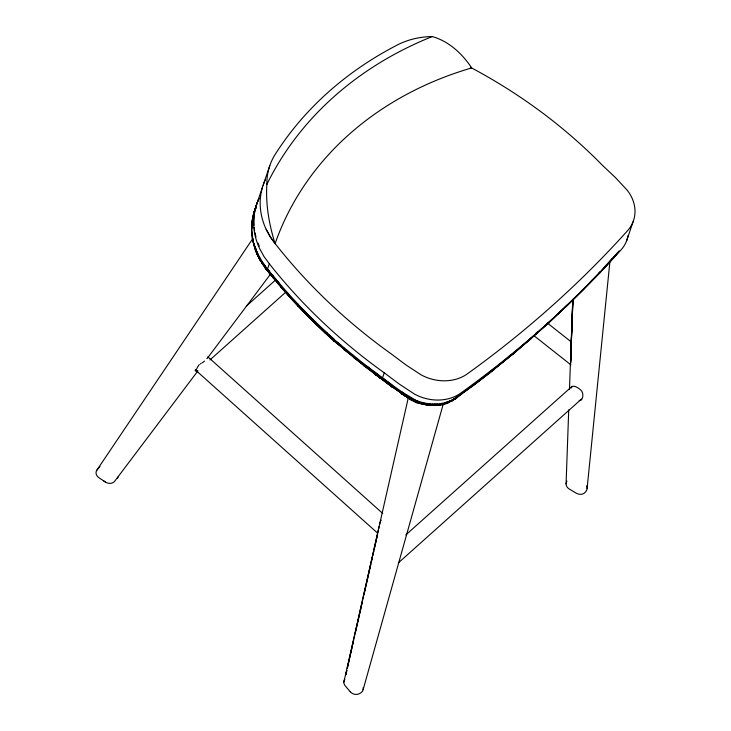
<?xml version="1.0" encoding="UTF-8"?>
<svg xmlns="http://www.w3.org/2000/svg" width="731" height="731" viewBox="0 0 731 731"><rect width="100%" height="100%" fill="white"/><g stroke="black" fill="none" stroke-linecap="round" stroke-linejoin="round"><path stroke-width="1.1" d="M571.322 352.488L570.445 364.056M346.284 350.889L334.067 341.112L334.067 339.138C312.201 319.73 291.815 298.632 273.275 276.016C263.525 265.307 255.667 252.725 252.414 238.489C251.089 227.706 251.61 216.349 256.188 206.27C251.281 218.304 250.029 231.983 253.931 244.456M324.683 330.622L324.473 331.499L343.68 347.472L343.643 349.418L356.061 358.939M335.118 341.276L334.067 341.112C309.926 319.657 287.575 296.174 267.546 270.835L267.436 269.328L269.346 263.681M566.077 483.858L568.727 409.908M569.476 389.468L570.363 364.413M572.793 300.203L570.545 362.914L572.857 300.45M570.545 360.401L572.738 299.865M384.342 372.49L382.459 378.073L401.621 391.734L415.299 399.985C413.271 402.415 419.74 404.956 419.493 401.621C431.637 405.705 445.919 404.837 456.546 397.28C514.624 355.348 568.672 307.687 616.489 254.324L617.668 252.825M570.545 363.672L572.985 299.564M343.68 347.472L363.517 363.563L363.435 365.463L392.584 386.745L386.388 381.829M266.861 184.386C265.6 204.433 269.072 224.536 275.094 243.624A365.5 303.73 18.8 0 1 471.687 67.91C462.294 53.738 448.925 41.283 432.259 36.55A78.537 65.26 18.8 0 0 395.864 45.751A402.087 334.122 18.8 0 0 276.364 152.56A78.537 65.26 18.8 0 0 266.861 184.386A394.63 327.927 18.8 0 1 432.259 36.55M257.486 255.018L253.584 243.843L257.778 255.667L253.721 244.721L252.414 238.489L255.384 249.993L260.309 260.154L257.531 255.174L257.595 253.447M333.848 340.664L363.261 365.061L382.633 379.745L383.702 379.736L382.596 379.727L373.632 373.194L373.742 371.311L363.517 363.563M387.393 382.989L383.062 379.864L392.063 386.863L382.532 379.672L382.386 378.347L373.742 371.311L391.834 384.844L391.715 386.726L411.443 399.976L414.998 401.703L415.601 400.853M276.19 280.32L267.546 270.835L267.564 268.917C284.158 292.555 305.037 312.868 325.798 332.824L324.701 332.614L324.473 331.499L327.049 332.806M251.729 228.739L252.963 216.275M412.257 399.482L411.443 399.976L401.447 393.57L414.998 401.703L401.447 393.57L401.621 391.734C414.842 404.517 436.206 409.141 452.745 400.25L453.165 399.409M587.103 488.546L609.901 261.616M411.544 398.112L411.261 399.857L414.998 401.703L401.319 393.205L373.468 372.801L382.432 379.535L382.459 378.073C397.362 389.257 412.056 404.947 431.994 405.376L432.679 404.024M252.533 224.481L252.076 223.476L252.789 217.271M251.583 227.761L251.747 226.793M254.324 211.186L254.15 212.191L256.005 207.284L256.133 208.381M251.912 232.156L252.606 237.072M418.927 403.265L419.247 402.269M267.391 270.616L273.979 278.484L262.146 263.562L257.413 254.361L255.43 248.22L259.478 258.326L267.866 271L268.871 270.845M571.185 388.042C572.51 383.748 578.678 388.051 580.56 389.897C583.941 392.145 583.758 400.36 579.19 400.615M262.612 264.001L259.532 259.057L259.66 257.504M408.437 397.152L343.853 682.069A6.862 5.702 18.8 0 0 345.315 685.934L350.25 691.773M377.443 534.197L347.307 668.244L353.329 641.717M262.146 263.562L262.027 261.47M355.339 632.872L362.101 603.02M364.102 594.166L370.873 564.314M371.375 562.102L372.371 557.68M372.874 555.469L373.879 551.046M374.382 548.826L377.635 534.452M273.275 276.016L273.431 278.155L267.336 270.424L281.901 287.932L290.07 297.234L290.81 297.307M284.14 289.714L281.371 287.621L281.234 285.51M289.439 294.858L289.275 296.439L290.07 297.234M379.572 524.328L380.348 521.77M379.106 526.503L377.726 533.228M281.07 287.109L298.486 306.38L297.718 305.613L297.892 304.05M306.591 313.078L306.399 314.632L307.139 315.372L297.718 305.613M306.399 314.632L316.03 324.189L315.326 323.486L315.527 321.932M353.493 355.613L353.438 357.541L364.358 365.518L359.378 361.571M363.097 689.753L443.297 403.896M382.56 377.726L382.386 378.347L373.504 372.17L353.265 356.472L324.473 331.499M263.114 185.281L269.803 165.654M255.932 206.507L262.475 187.273M626.613 240.801L633.156 221.566M418.936 403.229L423.112 404.453L423.834 402.854M422.966 404.005L427.37 405.23L428.247 403.658M428.969 404.901L426.968 404.736L435.886 405.522L437.074 403.96M441.378 403.457L440.035 405.038L435.429 405.422L440.555 404.81M445.535 402.516C444.64 404.828 440.839 405.595 438.856 404.554M442.611 403.704C444.823 404.682 448.405 403.384 449.474 401.164L445.142 403.348L446.604 402.196M446.184 402.479L447.847 402.827L452.151 400.826L455.477 398.733L456.546 397.28M476.036 382.907L474.958 384.369L463.509 392.556M474.958 384.369L494.037 369.612L495.115 368.141M505.907 359.652L513.783 352.991M512.687 354.462L532.013 337.457M546.779 323.568L548.698 323.038L549.813 321.549M567.165 305.275L557.735 314.138M616.489 254.324L600.06 272.517L566.05 306.773M580.441 292.135L600.517 271.658M380.787 520.847L381.198 520.189M619.194 250.843L599.374 273.166L590.648 281.673M207.732 357.751L270.927 273.595M96.794 470.252L252.853 238.516M99.946 466.57L97.095 469.869A6.67 5.419 19.8 0 0 99.005 477.782L105.438 482.067A6.908 5.61 19.8 0 0 110.865 483.301A6.734 5.464 19.8 0 0 114.529 481.455L197.964 370.827M206.846 358.574L207.988 357.45M598.47 273.586L599.996 271.941M603.788 267.82L612.149 258.756M199.298 364.55C198.567 365.454 194.044 372.106 197.242 371.101M582.05 290.554L585.96 286.515M581.227 399.29L398.276 562.952M584.069 288.635L548.698 323.038M565.164 307.175L567.576 304.8M572.4 300.048L577.225 295.306M615.347 255.85L616.032 255.192M599.374 273.166L600.06 272.517M554.436 317.236L540.209 330.238M246.292 306.152L275.971 279.626M209.961 359.926L286.278 291.715M535.777 333.4L537.477 331.883M511.837 354.837L538.519 331.755M549.374 322.398L530.048 339.321M405.787 534.937L572.099 386.297M580.277 400.506L581.73 399.208M204.561 361.087L203.163 362.156M503.357 361.717L493.197 369.977L531.574 338.307M474.136 384.725L513.345 353.841M480.934 378.786L482.661 377.443M490.455 371.412L492.191 370.078M494.686 368.991L455.477 398.733L453.686 399.153L456.345 397.198M454.664 399.08L461.745 393.854M427.927 404.481L428.978 403.75L432.341 404.846L435.027 404.042L436.727 404.782M449.072 401.995L451.84 400.104L452.745 400.25L451.402 401.136L449.519 400.89M451.402 401.136L456.117 398.121M431.994 405.376L431.299 405.486L436.325 405.303M202.642 362.485L202.003 362.878M200.367 363.837L201.098 363.398M450.515 401.155L443.351 404.069M448.523 402.553L439.459 404.947M268.588 270.927L267.573 270.863M373.632 373.194L374.51 373.221M417.09 400.743L411.315 398.879L401.383 392.584L415.034 400.826L419.493 401.621L411.215 399.455L401.319 393.205L414.888 401.401L411.288 399.903M419.21 402.452L422.957 402.635L423.532 403.676M266.66 268.03L264.759 267.345L261.881 262.986M261.844 262.283L263.727 263.982L264.503 266.111L267.363 269.666L264.686 265.307C263.261 268.414 272.115 274.92 265.207 267.738M416.195 401.785L419.046 402.891M255.804 250.733L260.309 260.154L255.384 249.993L257.933 255.859L259.048 256.608M411.928 399.756L415.245 401.42L402.224 393.525M414.888 401.401L401.319 393.205M470.389 67.334L473.386 68.897A474.976 394.694 18.8 0 1 602.636 165.508L615.356 177.487L627.143 190.142A40.872 33.964 18.8 0 1 627.582 230.667A1292.006 1073.638 18.8 0 1 467.456 373.788A40.872 33.964 18.8 0 1 420.718 374.637L405.769 364.806L391.569 354.142A525.543 436.718 18.8 0 1 276.291 245.068L270.625 237.42L266.139 229.296A78.537 65.26 18.8 0 1 265.49 179.479M363.289 364.422L368.086 367.072L382.322 379.206L373.98 373.331L382.87 379.837M404.873 395.224L411.041 399.19M103.583 480.834L105.438 482.067M395.215 388.59L398.724 391.058M382.368 379.179L375.378 373.879L379.106 376.474M333.848 340.006L340.317 344.593L343.451 348.331M389.12 384.241L392.584 386.745L386.315 381.856L392.584 386.745M373.468 372.801L382.331 379.243M375.405 373.87L379.919 377.159M373.98 373.331L392.063 386.863M382.313 378.896L391.597 385.703L373.504 372.17L391.715 386.726M382.313 378.786L391.597 385.703M366.048 366.807L367.739 368.086M369.429 369.365L371.12 370.654M297.691 304.918C303.84 310.511 309.962 316.614 315.308 322.81M547.866 323.44L571.112 341.806M534.251 335.913L570.92 364.879M195.579 369.941L197.132 371.211M351.967 355.604L354.407 357.633M195.168 370.142L196.712 371.485L195.278 370.142M338.298 344.027L339.888 345.407M343.067 348.166L344.657 349.546M207.896 356.856L382.742 513.454M195.588 370.114L377.223 532.789M195.387 370.096L196.867 371.421M324.473 332.166L334.496 341.313M254.16 245.515L254.891 246.192M315.326 323.486L325.149 332.843M287.1 293.085L289.321 295.616M268.176 271.009L273.979 278.484L267.811 270.982M281.024 286.397L278.502 282.303L267.327 269.867L273.129 277.625L264.531 266.797L267.774 270.982M278.347 282.888L279.781 284.597M267.345 269.776L273.074 276.903L267.436 269.328M267.354 269.702L264.503 266.111L267.318 270.26M264.531 266.797L267.327 270.379M275.094 243.624L270.159 236.689L266.139 229.296M261.022 260.501L262.731 263.343M258.61 256.398L260.538 259.679M257.413 254.361L259.478 258.326M257.531 255.174L259.532 259.057M257.933 255.859L259.807 259.669M255.256 249.143L257.422 254.269M257.23 253.282L258.308 256.206M255.22 247.224L256.188 250.313M252.579 237.538L252.853 238.991M252.414 238.489L252.551 239.393M251.93 222.471L252.076 223.476M566.178 482.88A6.67 5.537 18.8 0 0 569.376 489.094L576.293 493.215A6.798 5.647 18.8 0 0 585.412 492.064L586.198 490.985A6.689 5.556 18.8 0 0 586.564 485.887M566.479 481.957A6.67 5.537 18.8 0 1 566.982 481.108M259.277 246.155A77.047 64.026 18.8 0 1 258.006 243.094M255.969 236.899A77.047 64.026 18.8 0 1 254.991 232.714M254.616 230.621A77.047 64.026 18.8 0 1 254.196 227.469M254.013 225.367A77.047 64.026 18.8 0 1 259.103 198.275M350.25 691.773A6.689 5.556 18.8 0 0 359.533 693.591L360.739 692.869A6.798 5.647 18.8 0 0 363.152 687.78M343.862 682.069A6.817 5.665 18.8 0 1 344.813 679.318M118.276 476.658A6.643 5.391 19.8 0 1 117.417 478.156M628.02 235.674A40.872 33.964 18.8 0 1 621.03 249.911A1292.006 1073.638 18.8 0 1 460.905 393.022A40.872 33.964 18.8 0 1 414.166 393.872L399.217 384.04L385.018 373.377A525.543 436.718 18.8 0 1 269.739 264.302L264.074 256.663L259.587 248.531A78.537 65.26 18.8 0 1 258.938 198.713M346.805 670.455L345.809 674.887L346.814 670.473M411.526 399.967L401.748 393.68L411.489 399.976"/></g></svg>
